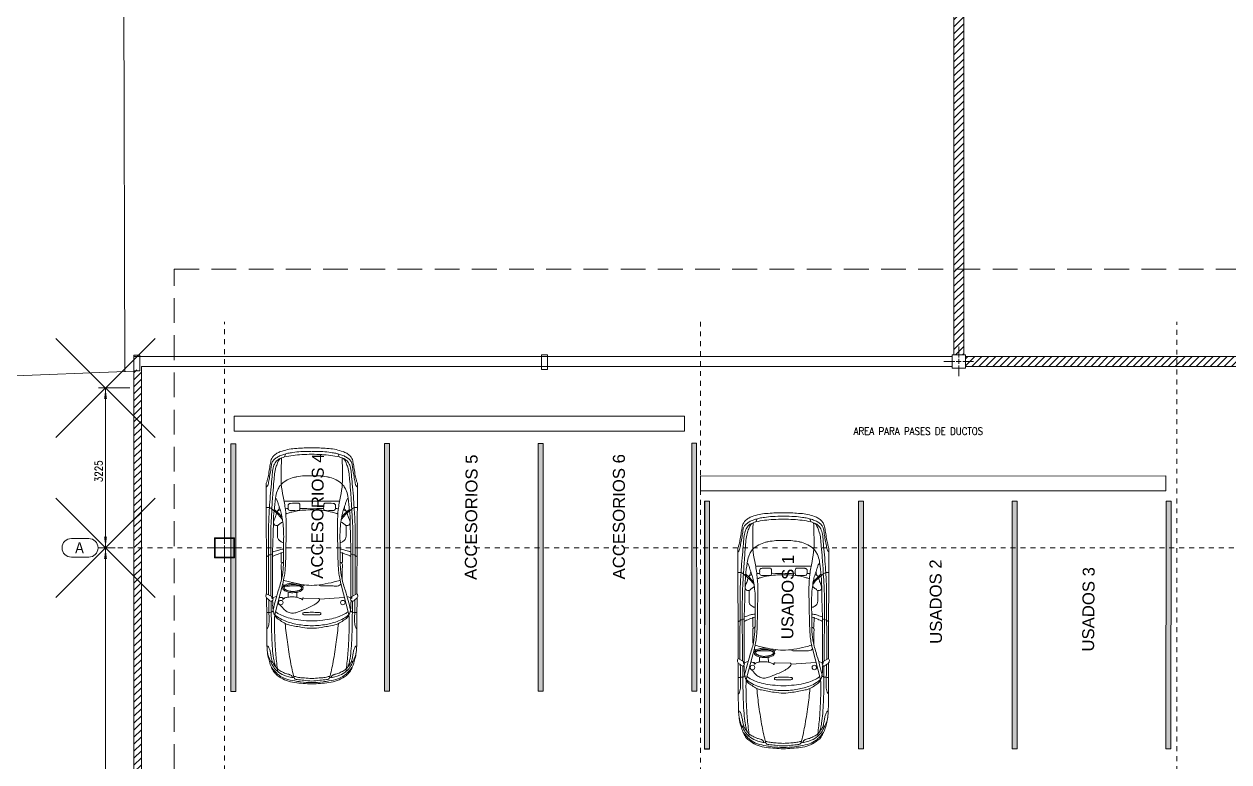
# Model space of a CAD drawing. Header units: millimetres. Extents: x 1010 to 1494, y -119 to 564.
# Drawn here: x 1302.46 to 1326.75, y 449.88 to 464.77 of the extents above; entities that cross this region are included whole.
import ezdxf

# ---------------------------------------------------------------- set-up
doc = ezdxf.new("R2010")
doc.units = ezdxf.units.MM
doc.header["$PDMODE"] = 3
doc.linetypes.add('DASHDOT', pattern=[1, 0.5, -0.25, 0, -0.25])
doc.linetypes.add('HIDDEN', pattern=[0.375, 0.25, -0.125])
doc.layers.get('0').update_dxf_attribs({"lineweight": 9})
for name, color, linetype, lineweight in [('10', 7, 'Continuous', 9), ('20', 6, 'Continuous', 9), ('80', 1, 'Continuous', 9), ('Columna', 6, 'Continuous', 9), ('Dimensión', 1, 'Continuous', 9), ('Malla', 7, 'FENCELINE1', 9), ('Marca', 1, 'Continuous', 9), ('MRC', 2, 'Continuous', 9), ('Muro', 5, 'Continuous', 9), ('Piso', 250, 'Continuous', 9), ('SAGTA Autos', 7, 'Continuous', 9), ('Texto', 7, 'Continuous', 9)]:
    doc.layers.add(name, color=color, linetype=linetype, lineweight=lineweight)
doc.styles.add('Arial', font='arial.ttf')
doc.styles.add('ROMANS', font='romans', dxfattribs={"width": 0.7})
doc.styles.add('SWISS', font='swiss.ttf')
doc.linetypes.add('FENCELINE1', pattern='A,0.25,-0.1,[133,ltypeshp.shx,S=0.1,R=0,X=-0.1,Y=0],-0.1,1', length=1.45)
pattern_1 = [(45, (1297.51193, 413.66476), (-0.07071068, 0.07071068), [])]
pattern_2 = [(45, (1126.10366, 419.66107), (-0.07071068, 0.07071068), [])]

# ---------------------------------------------------------------- blocks, each defined once
blk = doc.blocks.new('*A405')
at = {"layer": 'Marca', "linetype": 'Continuous', "lineweight": 0}
for p, q in [((33403, 30223), (33753, 30223)), ((33403, 29848), (33753, 29848))]:
    blk.add_line(p, q, dxfattribs=at)
for centre, start, end in [((33403, 30035), 90, 270), ((33753, 30035), 270, 90)]:
    blk.add_arc(centre, 188, start, end, dxfattribs=at)
blk = doc.blocks.new('*A418')
at = {"layer": 'Dimensión'}
for points in [[(34092, 30035), (34120, 29810), (34063, 29810)], [(34092, 18035), (34063, 18260), (34120, 18260)]]:
    blk.add_hatch(color=256, dxfattribs=at).paths.add_polyline_path(points, flags=17)
at = {"layer": 'Dimensión', "linetype": 'Continuous', "lineweight": 0}
for p, q in [((34287, 30035), (33953, 30035)), ((34092, 18035), (34092, 30035)), ((34291, 18035), (33953, 18035))]:
    blk.add_line(p, q, dxfattribs=at)
at = {"layer": 'Dimensión'}
for p in [(34092, 30035), (34092, 18035)]:
    blk.add_point(p, dxfattribs=at)
blk = doc.blocks.new('*A419')
at = {"layer": 'Dimensión'}
for points in [[(34092, 33260), (34120, 33035), (34063, 33035)], [(34092, 30035), (34063, 30260), (34120, 30260)]]:
    blk.add_hatch(color=256, dxfattribs=at).paths.add_polyline_path(points, flags=17)
at = {"layer": 'Dimensión', "linetype": 'Continuous', "lineweight": 0}
for p, q in [((34585, 33260), (33953, 33260)), ((34092, 30035), (34092, 33260)), ((34287, 30035), (33953, 30035))]:
    blk.add_line(p, q, dxfattribs=at)
at = {"layer": 'Dimensión'}
for p in [(34092, 33260), (34092, 30035)]:
    blk.add_point(p, dxfattribs=at)
blk = doc.blocks.new('*A427')
at = {"layer": 'Dimensión', "style": 'ROMANS', "width": 0.85}
blk.add_text('3225', height=150, rotation=90.0002, dxfattribs=at).set_placement((34028, 31361))
blk = doc.blocks.new('*A392')
at = {"layer": 'Marca', "linetype": 'DASHDOT', "lineweight": 0}
blk.add_line((33940, 30035), (90693, 30035), dxfattribs=at)
at = {"layer": 'Marca', "style": 'Arial', "width": 0.85}
blk.add_text('A', height=225, dxfattribs=at).set_placement((33478, 29923))
blk = doc.blocks.new('*A395')
at = {"layer": 'Marca', "linetype": 'DASHDOT', "lineweight": 0}
blk.add_line((36490, 744), (36490, 34593), dxfattribs=at)
blk = doc.blocks.new('*A398')
at = {"layer": 'Marca', "linetype": 'DASHDOT', "lineweight": 0}
blk.add_line((55690, 732), (55690, 34593), dxfattribs=at)
blk = doc.blocks.new('*A399')
at = {"layer": 'Marca', "linetype": 'DASHDOT', "lineweight": 0}
blk.add_line((46090, 702), (46090, 34593), dxfattribs=at)
blk = doc.blocks.new('audi a4 planta')
at = {"layer": 'SAGTA Autos'}
for p, q in [((-1.246, 0.706), (-0.654, 0.552)), ((-0.926, 0.745), (-0.939, 0.759)), ((-0.939, 0.759), (-0.904, 0.759)), ((-0.926, 0.745), (-0.06, 0.745)), ((-0.904, 0.675), (-0.926, 0.745)), ((-0.904, 0.759), (-0.849, 0.859)), ((-0.882, 0.778), (0.131, 0.782)), ((-0.864, 0.826), (0.421, 0.822)), ((-0.849, 0.859), (1.253, 0.867)), ((-0.06, 0.745), (0.298, 0.734)), ((-0.92, 0.616), (-0.953, 0.147)), ((-0.252, 0.581), (-0.063, 0.584)), ((0.443, 0.653), (0.244, 0.652)), ((0.911, 0.528), (0.911, -0.03)), ((1.751, 0.525), (1.813, 0.497)), ((-0.938, 0.133), (-0.931, -0.154)), ((0.911, -0.528), (0.911, 0.03)), ((-0.824, -0.288), (-0.914, -0.286)), ((-0.818, -0.453), (-0.914, -0.453)), ((-1.246, -0.706), (-0.654, -0.552)), ((-0.904, -0.675), (-0.926, -0.745)), ((-0.252, -0.581), (-0.063, -0.584)), ((0.443, -0.653), (0.244, -0.652)), ((1.751, -0.525), (1.813, -0.497)), ((-0.926, -0.745), (-0.939, -0.759)), ((-0.939, -0.759), (-0.904, -0.759)), ((-0.926, -0.745), (-0.06, -0.745)), ((-0.904, -0.759), (-0.849, -0.859)), ((-0.882, -0.778), (0.131, -0.782)), ((-0.864, -0.826), (0.421, -0.822)), ((-0.849, -0.859), (1.253, -0.867)), ((-0.06, -0.745), (0.298, -0.734))]:
    blk.add_line(p, q, dxfattribs=at)
for centre in [(-1.017, 0.589), (-1.017, -0.589)]:
    blk.add_ellipse(centre, major_axis=(0, 0.0429), ratio=0.983266, start_param=4.712389, end_param=10.995574, dxfattribs=at)
for points, knots in [([(-2.564, 0), (-2.564, 0.054), (-2.548, 0.215), (-2.538, 0.436), (-2.443, 0.603), (-2.375, 0.696), (-2.29, 0.75), (-2.194, 0.793), (-2.081, 0.821), (-2.002, 0.842), (-1.959, 0.842)], [0, 0, 0, 0, 0.16039, 0.479033, 0.632967, 0.722015, 0.817474, 0.927562, 1.03733, 1.167094, 1.167094, 1.167094, 1.167094]), ([(-2.253, 0.764), (-2.281, 0.74), (-2.334, 0.696), (-2.415, 0.613), (-2.479, 0.488), (-2.504, 0.346), (-2.531, 0.181), (-2.539, 0.071), (-2.539, 0)], [0, 0, 0, 0, 0.1095129, 0.2035347, 0.3452507, 0.5161382, 0.6275464, 0.8383798, 0.8383798, 0.8383798, 0.8383798]), ([(-1.959, 0.842), (-2.018, 0.841), (-2.115, 0.791), (-2.243, 0.737), (-2.338, 0.648), (-2.417, 0.517), (-2.442, 0.402), (-2.45, 0.335)], [0, 0, 0, 0, 0.1772572, 0.3124951, 0.4151678, 0.5597243, 0.7575412, 0.7575412, 0.7575412, 0.7575412]), ([(-2.137, 0.783), (-2.135, 0.773), (-2.137, 0.752), (-2.164, 0.743), (-2.196, 0.721), (-2.236, 0.691), (-2.292, 0.651), (-2.327, 0.579), (-2.368, 0.503), (-2.38, 0.441), (-2.394, 0.406), (-2.407, 0.381), (-2.431, 0.371), (-2.445, 0.37)], [0, 0, 0, 0, 0.0304541, 0.0502818, 0.0786089, 0.1479133, 0.1986294, 0.2831705, 0.3780326, 0.4523267, 0.4667809, 0.4902599, 0.5347198, 0.5347198, 0.5347198, 0.5347198]), ([(-1.246, 0.706), (-1.336, 0.713), (-1.528, 0.711), (-1.823, 0.699), (-2.078, 0.68), (-2.231, 0.661), (-2.281, 0.655)], [0, 0, 0, 0, 0.269375, 0.574535, 0.885339, 1.036319, 1.036319, 1.036319, 1.036319]), ([(-2.24, 0.684), (-2.219, 0.698), (-2.163, 0.712), (-2.048, 0.733), (-1.884, 0.752), (-1.678, 0.762), (-1.447, 0.769), (-1.218, 0.771), (-1.059, 0.771), (-0.99, 0.772)], [0, 0, 0, 0, 0.076148, 0.165903, 0.355672, 0.569871, 0.782325, 1.050047, 1.257936, 1.257936, 1.257936, 1.257936]), ([(-1.841, 0.853), (-1.843, 0.842), (-1.869, 0.817), (-1.921, 0.798), (-1.99, 0.782), (-2.055, 0.774), (-2.109, 0.761), (-2.135, 0.754), (-2.147, 0.751)], [0, 0, 0, 0, 0.034703, 0.0959761, 0.1659336, 0.2471559, 0.2929944, 0.3295918, 0.3295918, 0.3295918, 0.3295918]), ([(-1.959, 0.842), (-1.922, 0.85), (-1.775, 0.856), (-1.524, 0.859), (-1.219, 0.857), (-1.022, 0.86), (-0.93, 0.86)], [0, 0, 0, 0, 0.114897, 0.437061, 0.754269, 1.029686, 1.029686, 1.029686, 1.029686]), ([(-1.52, 0.856), (-1.515, 0.844), (-1.483, 0.831), (-1.425, 0.814), (-1.326, 0.812), (-1.169, 0.818), (-1.042, 0.819), (-0.962, 0.819)], [0, 0, 0, 0, 0.0364992, 0.0923739, 0.1867837, 0.3273982, 0.5667068, 0.5667068, 0.5667068, 0.5667068]), ([(-1.009, 0.744), (-1.036, 0.744), (-1.091, 0.747), (-1.171, 0.735), (-1.245, 0.718), (-1.314, 0.672), (-1.362, 0.593), (-1.421, 0.512), (-1.459, 0.367), (-1.488, 0.199), (-1.507, 0.059), (-1.507, 0)], [0, 0, 0, 0, 0.082256, 0.165174, 0.241383, 0.30939, 0.405348, 0.511507, 0.603349, 0.843635, 1.017671, 1.017671, 1.017671, 1.017671]), ([(-1.246, 0.706), (-1.267, 0.682), (-1.316, 0.621), (-1.386, 0.477), (-1.44, 0.264), (-1.458, 0.092), (-1.458, 0)], [0, 0, 0, 0, 0.0947759, 0.2311242, 0.4700259, 0.7400315, 0.7400315, 0.7400315, 0.7400315]), ([(-1.191, 0.69), (-1.207, 0.672), (-1.242, 0.617), (-1.287, 0.512), (-1.331, 0.371), (-1.353, 0.196), (-1.367, 0.069), (-1.367, 0)], [0, 0, 0, 0, 0.0708922, 0.1925846, 0.3348457, 0.5072814, 0.7109928, 0.7109928, 0.7109928, 0.7109928]), ([(-1.207, 0.859), (-1.207, 0.839), (-1.204, 0.805), (-1.2, 0.757), (-1.18, 0.74), (-1.173, 0.734)], [0, 0, 0, 0, 1.462159, 2.651105, 3.386321, 3.386321, 3.386321, 3.386321]), ([(0.972, 0.69), (0.956, 0.677), (0.921, 0.653), (0.844, 0.638), (0.76, 0.6), (0.644, 0.572), (0.509, 0.549), (0.303, 0.531), (0.063, 0.54), (-0.167, 0.537), (-0.363, 0.543), (-0.563, 0.565), (-0.832, 0.653), (-1.036, 0.706), (-1.156, 0.737)], [0, 0, 0, 0, 0.05975, 0.126928, 0.230034, 0.336675, 0.482225, 0.641324, 0.954906, 1.203173, 1.330375, 1.542773, 1.802261, 2.175545, 2.175545, 2.175545, 2.175545]), ([(-0.99, 0.772), (-0.991, 0.765), (-0.99, 0.749), (-1.004, 0.745), (-1.009, 0.744)], [0, 0, 0, 0, 0.02274132, 0.03717479, 0.03717479, 0.03717479, 0.03717479]), ([(-0.849, 0.859), (-0.856, 0.864), (-0.881, 0.88), (-0.935, 0.868), (-0.958, 0.818), (-1.002, 0.779), (-0.97, 0.737), (-0.936, 0.735), (-0.926, 0.745)], [0, 0, 0, 0, 0.024864, 0.0846267, 0.1362471, 0.1900683, 0.2245199, 0.2681841, 0.2681841, 0.2681841, 0.2681841]), ([(-0.149, 0.862), (-0.139, 0.85), (-0.117, 0.825), (-0.103, 0.784), (-0.096, 0.756), (-0.096, 0.743)], [1.808086, 1.808086, 1.808086, 1.808086, 2.918874, 4.131288, 5.10151, 5.10151, 5.10151, 5.10151]), ([(-0.14, 0.745), (-0.122, 0.716), (-0.1, 0.646), (-0.068, 0.578), (-0.062, 0.538)], [0, 0, 0, 0, 0.1000351, 0.2184418, 0.2184418, 0.2184418, 0.2184418]), ([(-0.056, 0.745), (-0.043, 0.714), (-0.027, 0.654), (-0.004, 0.585), (-0.001, 0.547), (0, 0.538)], [0, 0, 0, 0, 2.528586, 4.711885, 5.408215, 5.408215, 5.408215, 5.408215]), ([(0.131, 0.782), (0.266, 0.782), (0.477, 0.778), (0.787, 0.757), (0.964, 0.75), (1.063, 0.739)], [0, 0, 0, 0, 0.4042759, 0.6333827, 0.9326252, 0.9326252, 0.9326252, 0.9326252]), ([(0.298, 0.734), (0.357, 0.734), (0.483, 0.727), (0.628, 0.729), (0.793, 0.711), (0.935, 0.697), (1.059, 0.676), (1.1, 0.66)], [0, 0, 0, 0, 0.1783018, 0.3787173, 0.431954, 0.6762374, 0.8077184, 0.8077184, 0.8077184, 0.8077184]), ([(0.421, 0.822), (0.487, 0.822), (0.608, 0.818), (0.804, 0.804), (1.011, 0.791), (1.224, 0.77), (1.404, 0.755), (1.54, 0.743), (1.64, 0.705), (1.708, 0.646), (1.737, 0.579), (1.778, 0.432), (1.798, 0.238), (1.804, 0.063), (1.804, 0)], [0, 0, 0, 0, 0.198873, 0.363323, 0.587433, 0.823543, 1.004622, 1.129816, 1.230113, 1.320655, 1.388577, 1.443334, 1.771447, 1.958652, 1.958652, 1.958652, 1.958652]), ([(0.684, 0.672), (0.663, 0.677), (0.612, 0.689), (0.55, 0.72), (0.489, 0.732), (0.447, 0.705), (0.446, 0.672), (0.446, 0.643), (0.47, 0.627), (0.489, 0.592), (0.515, 0.57), (0.52, 0.551)], [0, 0, 0, 0, 0.0655106, 0.1550445, 0.2094604, 0.2438604, 0.287164, 0.3001388, 0.3275984, 0.3616951, 0.4200969, 0.4200969, 0.4200969, 0.4200969]), ([(0.793, 0.866), (0.791, 0.846), (0.797, 0.805), (0.76, 0.758), (0.692, 0.671), (0.623, 0.603), (0.561, 0.559)], [0, 0, 0, 0, 0.0597371, 0.1139981, 0.1672498, 0.3938869, 0.3938869, 0.3938869, 0.3938869]), ([(0.755, 0.714), (0.739, 0.695), (0.693, 0.643), (0.643, 0.594), (0.608, 0.566)], [0, 0, 0, 0, 1.868162, 5.271297, 5.271297, 5.271297, 5.271297]), ([(1.063, 0.739), (1.139, 0.736), (1.262, 0.723), (1.428, 0.71), (1.548, 0.689), (1.648, 0.649), (1.727, 0.615), (1.737, 0.574)], [0, 0, 0, 0, 0.2277977, 0.3719478, 0.4996814, 0.5863441, 0.709615, 0.709615, 0.709615, 0.709615]), ([(1.181, 0.863), (1.185, 0.857), (1.2, 0.844), (1.248, 0.825), (1.331, 0.813), (1.439, 0.79), (1.544, 0.775), (1.632, 0.765), (1.695, 0.73), (1.738, 0.676), (1.776, 0.61), (1.801, 0.534), (1.826, 0.451), (1.834, 0.394), (1.838, 0.362)], [0, 0, 0, 0, 0.0219205, 0.0572122, 0.1522539, 0.2718866, 0.3894011, 0.4710097, 0.5346344, 0.5986698, 0.6733118, 0.758696, 0.8351341, 0.9293726, 0.9293726, 0.9293726, 0.9293726]), ([(1.253, 0.867), (1.269, 0.856), (1.319, 0.845), (1.409, 0.822), (1.521, 0.807), (1.63, 0.789), (1.717, 0.771), (1.78, 0.725), (1.826, 0.667), (1.864, 0.575), (1.894, 0.463), (1.912, 0.36), (1.915, 0.302), (1.915, 0.288)], [0, 0, 0, 0, 0.056668, 0.14946, 0.28161, 0.392935, 0.481686, 0.542967, 0.622845, 0.69797, 0.833643, 0.965665, 1.00577, 1.00577, 1.00577, 1.00577]), ([(-2.45, 0.335), (-2.349, 0.365), (-2.121, 0.412), (-1.776, 0.465), (-1.534, 0.497), (-1.417, 0.505)], [0, 0, 0, 0, 0.317374, 0.69576, 1.04714, 1.04714, 1.04714, 1.04714]), ([(-0.665, 0.553), (-0.675, 0.547), (-0.693, 0.524), (-0.707, 0.472), (-0.696, 0.36), (-0.7, 0.259), (-0.701, 0.165), (-0.687, 0.149), (-0.679, 0.142)], [0, 0, 0, 0, 0.842998, 2.122875, 3.997599, 9.174838, 10.012722, 10.751336, 10.751336, 10.751336, 10.751336]), ([(-0.594, 0.534), (-0.603, 0.496), (-0.637, 0.386), (-0.673, 0.205), (-0.69, 0.06), (-0.69, -0.009)], [0, 0, 0, 0, 0.1139079, 0.3411539, 0.543502, 0.543502, 0.543502, 0.543502]), ([(-0.654, 0.552), (-0.63, 0.545), (-0.568, 0.534), (-0.469, 0.512), (-0.352, 0.504), (-0.145, 0.494), (0.141, 0.493), (0.469, 0.481), (0.752, 0.498), (0.995, 0.543), (1.225, 0.588), (1.465, 0.58), (1.632, 0.582), (1.729, 0.575), (1.737, 0.574)], [0, 0, 0, 0, 0.073325, 0.188896, 0.303039, 0.425821, 0.811242, 1.159737, 1.41058, 1.660623, 1.899627, 2.11145, 2.377727, 2.401703, 2.401703, 2.401703, 2.401703]), ([(-0.567, 0.577), (-0.524, 0.581), (-0.437, 0.578), (-0.344, 0.581), (-0.277, 0.584), (-0.258, 0.561), (-0.251, 0.547), (-0.248, 0.54)], [0, 0, 0, 0, 3.267856, 6.568708, 7.399663, 8.099385, 8.621705, 8.621705, 8.621705, 8.621705]), ([(0.244, 0.652), (0.228, 0.652), (0.188, 0.646), (0.147, 0.599), (0.126, 0.558), (0.127, 0.536)], [0, 0, 0, 0, 0.0486628, 0.1144515, 0.1777721, 0.1777721, 0.1777721, 0.1777721]), ([(0.668, 0.495), (0.677, 0.483), (0.689, 0.442), (0.708, 0.367), (0.734, 0.255), (0.747, 0.101), (0.747, -0.015), (0.748, -0.079)], [0, 0, 0, 0, 0.0451009, 0.1211996, 0.2308505, 0.385263, 0.5739042, 0.5739042, 0.5739042, 0.5739042]), ([(0.712, 0.659), (0.724, 0.655), (0.736, 0.631), (0.745, 0.609), (0.748, 0.599)], [0, 0, 0, 0, 0.983949, 1.771691, 1.771691, 1.771691, 1.771691]), ([(0.808, 0.622), (0.791, 0.623), (0.752, 0.621), (0.728, 0.652), (0.712, 0.659)], [0, 0, 0, 0, 0.0535488, 0.1060573, 0.1060573, 0.1060573, 0.1060573]), ([(1.1, 0.66), (1.123, 0.653), (1.171, 0.629), (1.253, 0.571), (1.32, 0.47), (1.361, 0.367), (1.373, 0.304), (1.377, 0.284)], [0, 0, 0, 0, 0.0720749, 0.1581284, 0.2958089, 0.4262456, 0.4842292, 0.4842292, 0.4842292, 0.4842292]), ([(-2.45, 0.335), (-2.461, 0.334), (-2.48, 0.314), (-2.487, 0.249), (-2.496, 0.144), (-2.51, 0.052), (-2.51, 0)], [0, 0, 0, 0, 0.0314754, 0.0702057, 0.1915753, 0.3439346, 0.3439346, 0.3439346, 0.3439346]), ([(-2.428, 0.34), (-2.425, 0.338), (-2.425, 0.32), (-2.431, 0.295), (-2.445, 0.238), (-2.448, 0.186), (-2.455, 0.101), (-2.461, 0.047), (-2.461, 0)], [0, 0, 0, 0, 0.0114788, 0.0403472, 0.0875838, 0.1755608, 0.1991501, 0.3369659, 0.3369659, 0.3369659, 0.3369659]), ([(0.731, 0.301), (0.731, 0.334), (0.736, 0.376), (0.734, 0.43), (0.762, 0.456), (0.8, 0.447), (0.835, 0.456), (0.858, 0.442), (0.867, 0.425), (0.875, 0.361), (0.876, 0.301), (0.871, 0.239), (0.855, 0.229), (0.832, 0.225), (0.799, 0.227), (0.767, 0.223), (0.735, 0.234), (0.733, 0.267), (0.731, 0.288), (0.731, 0.301)], [0, 0, 0, 0, 0.0969044, 0.1295913, 0.1506192, 0.1985921, 0.2360698, 0.2557908, 0.2719711, 0.2929882, 0.44406, 0.4519132, 0.4720918, 0.4918599, 0.5228758, 0.5707096, 0.5892096, 0.6145759, 0.654681, 0.654681, 0.654681, 0.654681]), ([(1.377, 0.284), (1.386, 0.238), (1.4, 0.143), (1.397, 0.048), (1.396, 0)], [0, 0, 0, 0, 0.140379, 0.2808468, 0.2808468, 0.2808468, 0.2808468]), ([(1.838, 0.362), (1.848, 0.312), (1.858, 0.192), (1.86, 0.073), (1.86, 0.005)], [0, 0, 0, 0, 0.1502861, 0.3522699, 0.3522699, 0.3522699, 0.3522699]), ([(-2.564, 0), (-2.564, -0.054), (-2.548, -0.215), (-2.538, -0.436), (-2.443, -0.603), (-2.375, -0.696), (-2.29, -0.75), (-2.194, -0.793), (-2.081, -0.821), (-2.002, -0.842), (-1.959, -0.842)], [0, 0, 0, 0, 0.16039, 0.479033, 0.632967, 0.722015, 0.817474, 0.927562, 1.03733, 1.167094, 1.167094, 1.167094, 1.167094]), ([(-2.253, -0.764), (-2.281, -0.74), (-2.334, -0.696), (-2.415, -0.613), (-2.479, -0.488), (-2.504, -0.346), (-2.531, -0.181), (-2.539, -0.071), (-2.539, 0)], [0, 0, 0, 0, 0.1095129, 0.2035347, 0.3452507, 0.5161382, 0.6275464, 0.8383798, 0.8383798, 0.8383798, 0.8383798]), ([(-2.45, -0.335), (-2.461, -0.334), (-2.48, -0.314), (-2.487, -0.249), (-2.496, -0.144), (-2.51, -0.052), (-2.51, 0)], [0, 0, 0, 0, 0.0314754, 0.0702057, 0.1915753, 0.3439346, 0.3439346, 0.3439346, 0.3439346]), ([(-2.428, -0.34), (-2.425, -0.338), (-2.425, -0.32), (-2.431, -0.295), (-2.445, -0.238), (-2.448, -0.186), (-2.455, -0.101), (-2.461, -0.047), (-2.461, 0)], [0, 0, 0, 0, 0.0114788, 0.0403472, 0.0875838, 0.1755608, 0.1991501, 0.3369659, 0.3369659, 0.3369659, 0.3369659]), ([(-1.009, -0.744), (-1.036, -0.744), (-1.091, -0.747), (-1.171, -0.735), (-1.245, -0.718), (-1.314, -0.672), (-1.362, -0.593), (-1.421, -0.512), (-1.459, -0.367), (-1.488, -0.199), (-1.507, -0.059), (-1.507, 0)], [0, 0, 0, 0, 0.082256, 0.165174, 0.241383, 0.30939, 0.405348, 0.511507, 0.603349, 0.843635, 1.017671, 1.017671, 1.017671, 1.017671]), ([(-1.246, -0.706), (-1.267, -0.682), (-1.316, -0.621), (-1.386, -0.477), (-1.44, -0.264), (-1.458, -0.092), (-1.458, 0)], [0, 0, 0, 0, 0.0947759, 0.2311242, 0.4700259, 0.7400315, 0.7400315, 0.7400315, 0.7400315]), ([(-1.191, -0.69), (-1.207, -0.672), (-1.242, -0.617), (-1.287, -0.512), (-1.331, -0.371), (-1.353, -0.196), (-1.367, -0.069), (-1.367, 0)], [0, 0, 0, 0, 0.0708922, 0.1925846, 0.3348457, 0.5072814, 0.7109928, 0.7109928, 0.7109928, 0.7109928]), ([(-1.253, 0), (-1.253, 0.029), (-1.255, 0.078), (-1.249, 0.129), (-1.25, 0.166), (-1.232, 0.172), (-1.218, 0.171), (-1.207, 0.155), (-1.205, 0.097), (-1.202, 0.044), (-1.201, 0)], [0, 0, 0, 0, 0.0857277, 0.1381048, 0.1641986, 0.1769751, 0.1890325, 0.2028129, 0.2286049, 0.3592554, 0.3592554, 0.3592554, 0.3592554]), ([(-1.253, 0), (-1.253, -0.029), (-1.255, -0.078), (-1.249, -0.129), (-1.25, -0.166), (-1.232, -0.172), (-1.218, -0.171), (-1.207, -0.155), (-1.205, -0.097), (-1.202, -0.044), (-1.201, 0)], [0, 0, 0, 0, 0.0857277, 0.1381048, 0.1641986, 0.1769751, 0.1890325, 0.2028129, 0.2286049, 0.3592554, 0.3592554, 0.3592554, 0.3592554]), ([(-0.938, 0.133), (-0.94, 0.14), (-0.961, 0.156), (-1.005, 0.122), (-1.041, 0.078), (-1.084, 0.005), (-1.133, -0.099), (-1.178, -0.215), (-1.22, -0.322), (-1.221, -0.412), (-1.184, -0.486), (-1.136, -0.543), (-1.084, -0.579), (-1.054, -0.616), (-1.039, -0.641), (-1.036, -0.651)], [0, 0, 0, 0, 0.527288, 1.647451, 3.487558, 5.099073, 7.968657, 12.238313, 14.475187, 16.613757, 18.744202, 20.639343, 22.223389, 23.452731, 24.286529, 24.286529, 24.286529, 24.286529]), ([(0.421, -0.822), (0.487, -0.822), (0.608, -0.818), (0.804, -0.804), (1.011, -0.791), (1.224, -0.77), (1.404, -0.755), (1.54, -0.743), (1.64, -0.705), (1.708, -0.646), (1.737, -0.579), (1.778, -0.432), (1.798, -0.238), (1.804, -0.063), (1.804, 0)], [0, 0, 0, 0, 0.198873, 0.363323, 0.587433, 0.823543, 1.004622, 1.129816, 1.230113, 1.320655, 1.388577, 1.443334, 1.771447, 1.958652, 1.958652, 1.958652, 1.958652]), ([(0.668, -0.495), (0.677, -0.483), (0.689, -0.442), (0.708, -0.367), (0.734, -0.255), (0.747, -0.101), (0.747, 0.015), (0.748, 0.079)], [0, 0, 0, 0, 0.0451009, 0.1211996, 0.2308505, 0.385263, 0.5739042, 0.5739042, 0.5739042, 0.5739042]), ([(0.775, 0.226), (0.775, 0.221), (0.773, 0.137), (0.769, 0.053), (0.766, -0.027)], [11.235438, 11.235438, 11.235438, 11.235438, 11.552536, 17.586883, 17.586883, 17.586883, 17.586883]), ([(0.775, -0.226), (0.775, -0.221), (0.773, -0.137), (0.769, -0.053), (0.766, 0.027)], [11.235438, 11.235438, 11.235438, 11.235438, 11.552536, 17.586883, 17.586883, 17.586883, 17.586883]), ([(1.377, -0.284), (1.386, -0.238), (1.4, -0.143), (1.397, -0.048), (1.396, 0)], [0, 0, 0, 0, 0.140379, 0.2808468, 0.2808468, 0.2808468, 0.2808468]), ([(-0.925, -0.547), (-0.929, -0.55), (-0.935, -0.555), (-0.951, -0.558), (-0.952, -0.549), (-0.951, -0.543), (-0.945, -0.536), (-0.935, -0.528), (-0.926, -0.507), (-0.915, -0.469), (-0.908, -0.4), (-0.908, -0.33), (-0.919, -0.263), (-0.941, -0.222), (-0.949, -0.189), (-0.965, -0.182), (-0.96, -0.177), (-0.954, -0.174), (-0.945, -0.174), (-0.938, -0.172), (-0.926, -0.175), (-0.931, -0.16), (-0.931, -0.154)], [0, 0, 0, 0, 0.0138597, 0.0278304, 0.0329137, 0.0379971, 0.0465756, 0.0592704, 0.0762214, 0.1105991, 0.1789801, 0.2766959, 0.3173629, 0.3800771, 0.4110544, 0.4160421, 0.4210284, 0.4277212, 0.4387433, 0.4448131, 0.4508005, 0.4694463, 0.4694463, 0.4694463, 0.4694463]), ([(-0.824, -0.288), (-0.826, -0.302), (-0.814, -0.229), (-0.797, -0.209), (-0.772, -0.173), (-0.742, -0.164), (-0.711, -0.169), (-0.69, -0.205), (-0.659, -0.251), (-0.648, -0.316), (-0.649, -0.389), (-0.658, -0.456), (-0.679, -0.511), (-0.705, -0.544), (-0.732, -0.555), (-0.753, -0.551), (-0.772, -0.544), (-0.786, -0.523), (-0.811, -0.487), (-0.826, -0.408), (-0.835, -0.376), (-0.821, -0.276), (-0.824, -0.288)], [0, 0, 0, 0, 0.03969, 0.089634, 0.13125, 0.1542862, 0.1797268, 0.2207266, 0.2680991, 0.3447665, 0.4095645, 0.4843001, 0.541515, 0.5817687, 0.6060665, 0.6262474, 0.6436722, 0.6634686, 0.6988791, 0.7758465, 0.8696394, 0.907731, 0.907731, 0.907731, 0.907731]), ([(-0.799, -0.286), (-0.798, -0.283), (-0.797, -0.278), (-0.795, -0.268), (-0.794, -0.262), (-0.79, -0.247), (-0.788, -0.24), (-0.784, -0.231), (-0.782, -0.228), (-0.778, -0.223), (-0.777, -0.221), (-0.771, -0.213), (-0.766, -0.207), (-0.76, -0.2), (-0.757, -0.197), (-0.753, -0.194), (-0.751, -0.193), (-0.747, -0.191), (-0.745, -0.191), (-0.739, -0.19), (-0.736, -0.19), (-0.731, -0.191), (-0.73, -0.192), (-0.728, -0.193), (-0.726, -0.195), (-0.721, -0.2), (-0.719, -0.203), (-0.714, -0.212), (-0.71, -0.217), (-0.705, -0.226), (-0.702, -0.231), (-0.696, -0.241), (-0.692, -0.246), (-0.687, -0.258), (-0.685, -0.264), (-0.681, -0.276), (-0.679, -0.283), (-0.676, -0.303), (-0.674, -0.317), (-0.673, -0.346), (-0.673, -0.36), (-0.675, -0.403), (-0.679, -0.432), (-0.69, -0.469), (-0.693, -0.48), (-0.7, -0.495), (-0.703, -0.5), (-0.709, -0.51), (-0.713, -0.514), (-0.719, -0.521), (-0.722, -0.523), (-0.728, -0.527), (-0.731, -0.528), (-0.735, -0.529), (-0.736, -0.529), (-0.739, -0.529), (-0.741, -0.528), (-0.746, -0.527), (-0.749, -0.526), (-0.753, -0.525), (-0.754, -0.524), (-0.756, -0.523), (-0.756, -0.523), (-0.757, -0.522), (-0.757, -0.522), (-0.759, -0.519), (-0.761, -0.517), (-0.764, -0.512), (-0.766, -0.51), (-0.769, -0.505), (-0.77, -0.503), (-0.775, -0.496), (-0.777, -0.492), (-0.781, -0.484), (-0.783, -0.48), (-0.787, -0.47), (-0.789, -0.465), (-0.793, -0.45), (-0.796, -0.439), (-0.799, -0.423), (-0.8, -0.417), (-0.802, -0.407), (-0.803, -0.402), (-0.806, -0.389), (-0.807, -0.381), (-0.806, -0.363), (-0.806, -0.357), (-0.805, -0.345), (-0.805, -0.339), (-0.803, -0.319), (-0.801, -0.303), (-0.799, -0.292), (-0.799, -0.29), (-0.799, -0.288), (-0.799, -0.288), (-0.799, -0.287), (-0.799, -0.287), (-0.799, -0.286)], [0.497033, 0.497033, 0.497033, 0.497033, 0.723444, 0.723444, 0.974636, 0.974636, 1.50964, 1.50964, 2.044645, 2.044645, 2.271061, 2.271061, 2.862376, 2.862376, 3.217654, 3.217654, 3.537253, 3.537253, 3.856852, 3.856852, 4.368613, 4.368613, 4.584627, 4.584627, 4.99269, 4.99269, 5.400753, 5.400753, 5.808816, 5.808816, 6.216879, 6.216879, 6.778716, 6.778716, 7.350371, 7.350371, 7.922025, 7.922025, 9.065335, 9.065335, 10.208644, 10.208644, 12.495263, 12.495263, 13.409896, 13.409896, 13.929088, 13.929088, 14.44828, 14.44828, 14.909885, 14.909885, 15.371489, 15.371489, 15.62524, 15.62524, 15.87899, 15.87899, 16.120875, 16.120875, 16.36276, 16.36276, 16.51635, 16.51635, 16.669941, 16.669941, 16.921521, 16.921521, 17.136676, 17.136676, 17.351831, 17.351831, 17.782142, 17.782142, 18.204974, 18.204974, 18.627807, 18.627807, 19.473473, 19.473473, 19.978923, 19.978923, 20.484372, 20.484372, 21.475119, 21.475119, 21.859144, 21.859144, 22.162884, 22.162884, 22.770362, 22.770362, 22.900493, 22.900493, 22.951221, 22.951221, 22.964298, 22.964298, 22.964298, 22.964298]), ([(-0.7, -0.188), (-0.7, -0.18), (-0.699, -0.162), (-0.687, -0.149), (-0.679, -0.142)], [9.436432, 9.436432, 9.436432, 9.436432, 10.012722, 10.751336, 10.751336, 10.751336, 10.751336]), ([(-0.594, -0.534), (-0.603, -0.496), (-0.637, -0.386), (-0.671, -0.211), (-0.69, -0.072), (-0.69, -0.009)], [0, 0, 0, 0, 0.1139079, 0.3411539, 0.5260188, 0.5260188, 0.5260188, 0.5260188]), ([(0.731, -0.301), (0.731, -0.334), (0.736, -0.376), (0.734, -0.43), (0.762, -0.456), (0.8, -0.447), (0.835, -0.456), (0.858, -0.442), (0.867, -0.425), (0.875, -0.361), (0.876, -0.301), (0.871, -0.239), (0.855, -0.229), (0.832, -0.225), (0.799, -0.227), (0.767, -0.223), (0.735, -0.234), (0.733, -0.267), (0.731, -0.288), (0.731, -0.301)], [0, 0, 0, 0, 0.0969044, 0.1295913, 0.1506192, 0.1985921, 0.2360698, 0.2557908, 0.2719711, 0.2929882, 0.44406, 0.4519132, 0.4720918, 0.4918599, 0.5228758, 0.5707096, 0.5892096, 0.6145759, 0.654681, 0.654681, 0.654681, 0.654681]), ([(1.838, -0.362), (1.848, -0.312), (1.858, -0.192), (1.86, -0.073), (1.86, -0.005)], [0, 0, 0, 0, 0.1502861, 0.3522699, 0.3522699, 0.3522699, 0.3522699]), ([(-1.959, -0.842), (-2.018, -0.841), (-2.115, -0.791), (-2.243, -0.737), (-2.338, -0.648), (-2.417, -0.517), (-2.442, -0.402), (-2.45, -0.335)], [0, 0, 0, 0, 0.1772572, 0.3124951, 0.4151678, 0.5597243, 0.7575412, 0.7575412, 0.7575412, 0.7575412]), ([(-2.45, -0.335), (-2.349, -0.365), (-2.121, -0.412), (-1.776, -0.465), (-1.534, -0.497), (-1.417, -0.505)], [0, 0, 0, 0, 0.317374, 0.69576, 1.04714, 1.04714, 1.04714, 1.04714]), ([(-2.137, -0.783), (-2.135, -0.773), (-2.137, -0.752), (-2.164, -0.743), (-2.196, -0.721), (-2.236, -0.691), (-2.292, -0.651), (-2.327, -0.579), (-2.368, -0.503), (-2.38, -0.441), (-2.394, -0.406), (-2.407, -0.381), (-2.431, -0.371), (-2.445, -0.37)], [0, 0, 0, 0, 0.0304541, 0.0502818, 0.0786089, 0.1479133, 0.1986294, 0.2831705, 0.3780326, 0.4523267, 0.4667809, 0.4902599, 0.5347198, 0.5347198, 0.5347198, 0.5347198]), ([(-0.7, -0.494), (-0.701, -0.489), (-0.706, -0.46), (-0.697, -0.372), (-0.699, -0.292), (-0.7, -0.234)], [1.749253, 1.749253, 1.749253, 1.749253, 2.122875, 3.997599, 8.307432, 8.307432, 8.307432, 8.307432]), ([(1.1, -0.66), (1.123, -0.653), (1.171, -0.629), (1.253, -0.571), (1.32, -0.47), (1.361, -0.367), (1.373, -0.304), (1.377, -0.284)], [0, 0, 0, 0, 0.0720749, 0.1581284, 0.2958089, 0.4262456, 0.4842292, 0.4842292, 0.4842292, 0.4842292]), ([(1.181, -0.863), (1.185, -0.857), (1.2, -0.844), (1.248, -0.825), (1.331, -0.813), (1.439, -0.79), (1.544, -0.775), (1.632, -0.765), (1.695, -0.73), (1.738, -0.676), (1.776, -0.61), (1.801, -0.534), (1.826, -0.451), (1.834, -0.394), (1.838, -0.362)], [0, 0, 0, 0, 0.0219205, 0.0572122, 0.1522539, 0.2718866, 0.3894011, 0.4710097, 0.5346344, 0.5986698, 0.6733118, 0.758696, 0.8351341, 0.9293726, 0.9293726, 0.9293726, 0.9293726]), ([(1.253, -0.867), (1.269, -0.856), (1.319, -0.845), (1.409, -0.822), (1.521, -0.807), (1.63, -0.789), (1.717, -0.771), (1.78, -0.725), (1.826, -0.667), (1.864, -0.575), (1.894, -0.463), (1.912, -0.36), (1.915, -0.302), (1.915, -0.288)], [0, 0, 0, 0, 0.056668, 0.14946, 0.28161, 0.392935, 0.481686, 0.542967, 0.622845, 0.69797, 0.833643, 0.965665, 1.00577, 1.00577, 1.00577, 1.00577]), ([(-1.246, -0.706), (-1.336, -0.713), (-1.528, -0.711), (-1.823, -0.699), (-2.078, -0.68), (-2.231, -0.661), (-2.281, -0.655)], [0, 0, 0, 0, 0.269375, 0.574535, 0.885339, 1.036319, 1.036319, 1.036319, 1.036319]), ([(-2.24, -0.684), (-2.219, -0.698), (-2.163, -0.712), (-2.048, -0.733), (-1.884, -0.752), (-1.678, -0.762), (-1.447, -0.769), (-1.218, -0.771), (-1.059, -0.771), (-0.99, -0.772)], [0, 0, 0, 0, 0.076148, 0.165903, 0.355672, 0.569871, 0.782325, 1.050047, 1.257936, 1.257936, 1.257936, 1.257936]), ([(0.972, -0.69), (0.956, -0.677), (0.921, -0.653), (0.844, -0.638), (0.76, -0.6), (0.644, -0.572), (0.509, -0.549), (0.303, -0.531), (0.063, -0.54), (-0.167, -0.537), (-0.363, -0.543), (-0.563, -0.565), (-0.832, -0.653), (-1.036, -0.706), (-1.156, -0.737)], [0, 0, 0, 0, 0.05975, 0.126928, 0.230034, 0.336675, 0.482225, 0.641324, 0.954906, 1.203173, 1.330375, 1.542773, 1.802261, 2.175545, 2.175545, 2.175545, 2.175545]), ([(-0.665, -0.553), (-0.675, -0.547), (-0.683, -0.537), (-0.689, -0.525), (-0.69, -0.524)], [0, 0, 0, 0, 0.8429982, 0.9626806, 0.9626806, 0.9626806, 0.9626806]), ([(-0.654, -0.552), (-0.63, -0.545), (-0.568, -0.534), (-0.469, -0.512), (-0.352, -0.504), (-0.145, -0.494), (0.141, -0.493), (0.469, -0.481), (0.752, -0.498), (0.995, -0.543), (1.225, -0.588), (1.465, -0.58), (1.632, -0.582), (1.729, -0.575), (1.737, -0.574)], [0, 0, 0, 0, 0.073325, 0.188896, 0.303039, 0.425821, 0.811242, 1.159737, 1.41058, 1.660623, 1.899627, 2.11145, 2.377727, 2.401703, 2.401703, 2.401703, 2.401703]), ([(-0.567, -0.577), (-0.524, -0.581), (-0.437, -0.578), (-0.344, -0.581), (-0.277, -0.584), (-0.258, -0.561), (-0.251, -0.547), (-0.248, -0.54)], [0, 0, 0, 0, 3.267856, 6.568708, 7.399663, 8.099385, 8.621705, 8.621705, 8.621705, 8.621705]), ([(-0.14, -0.745), (-0.122, -0.716), (-0.1, -0.646), (-0.068, -0.578), (-0.062, -0.538)], [0, 0, 0, 0, 0.1000351, 0.2184418, 0.2184418, 0.2184418, 0.2184418]), ([(-0.056, -0.745), (-0.043, -0.714), (-0.027, -0.654), (-0.004, -0.585), (-0.001, -0.547), (0, -0.538)], [0, 0, 0, 0, 2.528586, 4.711885, 5.408215, 5.408215, 5.408215, 5.408215]), ([(0.244, -0.652), (0.228, -0.652), (0.188, -0.646), (0.147, -0.599), (0.126, -0.558), (0.127, -0.536)], [0, 0, 0, 0, 0.0486628, 0.1144515, 0.1777721, 0.1777721, 0.1777721, 0.1777721]), ([(0.298, -0.734), (0.357, -0.734), (0.483, -0.727), (0.628, -0.729), (0.793, -0.711), (0.935, -0.697), (1.059, -0.676), (1.1, -0.66)], [0, 0, 0, 0, 0.1783018, 0.3787173, 0.431954, 0.6762374, 0.8077184, 0.8077184, 0.8077184, 0.8077184]), ([(0.684, -0.672), (0.663, -0.677), (0.612, -0.689), (0.55, -0.72), (0.489, -0.732), (0.447, -0.705), (0.446, -0.672), (0.446, -0.643), (0.47, -0.627), (0.489, -0.592), (0.515, -0.57), (0.52, -0.551)], [0, 0, 0, 0, 0.0655106, 0.1550445, 0.2094604, 0.2438604, 0.287164, 0.3001388, 0.3275984, 0.3616951, 0.4200969, 0.4200969, 0.4200969, 0.4200969]), ([(0.793, -0.866), (0.791, -0.846), (0.797, -0.805), (0.76, -0.758), (0.692, -0.671), (0.623, -0.603), (0.561, -0.559)], [0, 0, 0, 0, 0.0597371, 0.1139981, 0.1672498, 0.3938869, 0.3938869, 0.3938869, 0.3938869]), ([(0.755, -0.714), (0.739, -0.695), (0.693, -0.643), (0.643, -0.594), (0.608, -0.566)], [0, 0, 0, 0, 1.868162, 5.271297, 5.271297, 5.271297, 5.271297]), ([(0.712, -0.659), (0.724, -0.655), (0.736, -0.631), (0.745, -0.609), (0.748, -0.599)], [0, 0, 0, 0, 0.983949, 1.771691, 1.771691, 1.771691, 1.771691]), ([(0.808, -0.622), (0.791, -0.623), (0.752, -0.621), (0.728, -0.652), (0.712, -0.659)], [0, 0, 0, 0, 0.0535488, 0.1060573, 0.1060573, 0.1060573, 0.1060573]), ([(1.063, -0.739), (1.139, -0.736), (1.262, -0.723), (1.428, -0.71), (1.548, -0.689), (1.648, -0.649), (1.727, -0.615), (1.737, -0.574)], [0, 0, 0, 0, 0.2277977, 0.3719478, 0.4996814, 0.5863441, 0.709615, 0.709615, 0.709615, 0.709615]), ([(-1.841, -0.853), (-1.843, -0.842), (-1.869, -0.817), (-1.921, -0.798), (-1.99, -0.782), (-2.055, -0.774), (-2.109, -0.761), (-2.135, -0.754), (-2.147, -0.751)], [0, 0, 0, 0, 0.034703, 0.0959761, 0.1659336, 0.2471559, 0.2929944, 0.3295918, 0.3295918, 0.3295918, 0.3295918]), ([(-1.959, -0.842), (-1.922, -0.85), (-1.775, -0.856), (-1.524, -0.859), (-1.219, -0.857), (-1.022, -0.86), (-0.93, -0.86)], [0, 0, 0, 0, 0.114897, 0.437061, 0.754269, 1.029686, 1.029686, 1.029686, 1.029686]), ([(-1.52, -0.856), (-1.515, -0.844), (-1.483, -0.831), (-1.425, -0.814), (-1.326, -0.812), (-1.169, -0.818), (-1.042, -0.819), (-0.962, -0.819)], [0, 0, 0, 0, 0.0364992, 0.0923739, 0.1867837, 0.3273982, 0.5667068, 0.5667068, 0.5667068, 0.5667068]), ([(-1.207, -0.859), (-1.207, -0.839), (-1.204, -0.805), (-1.2, -0.757), (-1.18, -0.74), (-1.173, -0.734)], [0, 0, 0, 0, 1.462159, 2.651105, 3.386321, 3.386321, 3.386321, 3.386321]), ([(-0.99, -0.772), (-0.991, -0.765), (-0.99, -0.749), (-1.004, -0.745), (-1.009, -0.744)], [0, 0, 0, 0, 0.02274132, 0.03717479, 0.03717479, 0.03717479, 0.03717479]), ([(-0.849, -0.859), (-0.856, -0.864), (-0.881, -0.88), (-0.935, -0.868), (-0.958, -0.818), (-1.002, -0.779), (-0.97, -0.737), (-0.936, -0.735), (-0.926, -0.745)], [0, 0, 0, 0, 0.024864, 0.0846267, 0.1362471, 0.1900683, 0.2245199, 0.2681841, 0.2681841, 0.2681841, 0.2681841]), ([(-0.149, -0.862), (-0.139, -0.85), (-0.117, -0.825), (-0.103, -0.784), (-0.096, -0.756), (-0.096, -0.743)], [1.808086, 1.808086, 1.808086, 1.808086, 2.918874, 4.131288, 5.10151, 5.10151, 5.10151, 5.10151]), ([(0.131, -0.782), (0.266, -0.782), (0.477, -0.778), (0.787, -0.757), (0.964, -0.75), (1.063, -0.739)], [0, 0, 0, 0, 0.4042759, 0.6333827, 0.9326252, 0.9326252, 0.9326252, 0.9326252])]:
    blk.add_open_spline(points, degree=3, knots=knots, dxfattribs=at)
for points in [[(-2.281, 0.655), (-2.296, 0.651), (-2.312, 0.654), (-2.328, 0.655)], [(0.768, 0.505), (0.77, 0.487), (0.772, 0.469), (0.773, 0.451)], [(1.915, 0.288), (1.927, 0.193), (1.924, 0.096), (1.924, 0)], [(1.915, -0.288), (1.927, -0.193), (1.924, -0.096), (1.924, 0)], [(0.768, -0.505), (0.77, -0.487), (0.772, -0.469), (0.773, -0.451)], [(-2.281, -0.655), (-2.296, -0.651), (-2.312, -0.654), (-2.328, -0.655)], [(-0.918, -0.62), (-0.916, -0.596), (-0.924, -0.572), (-0.925, -0.547)]]:
    blk.add_open_spline(points, degree=3, dxfattribs=at)

msp = doc.modelspace()

# ---------------------------------------------------------------- hatches: boundary and pattern name
at = {"true_color": 0xf1eb1f}
h = msp.add_hatch(color=2, dxfattribs=at)
h.dxf.hatch_style = 1
h.paths.add_polyline_path([(1306.7238, 451.30169), (1306.72322, 456.30169), (1306.62322, 456.30168), (1306.6238, 451.30168)])
h = msp.add_hatch(color=2, dxfattribs=at)
h.dxf.hatch_style = 1
h.paths.add_polyline_path([(1309.82209, 451.31012), (1309.82152, 456.31012), (1309.72152, 456.31011), (1309.72209, 451.31011)])
h = msp.add_hatch(color=2, dxfattribs=at)
h.dxf.hatch_style = 1
h.paths.add_polyline_path([(1312.92012, 451.31012), (1312.91955, 456.31012), (1312.81955, 456.31011), (1312.82012, 451.31011)])
h = msp.add_hatch(color=2, dxfattribs=at)
h.dxf.hatch_style = 1
h.paths.add_polyline_path([(1316.01815, 451.31048), (1316.01758, 456.31048), (1315.91758, 456.31046), (1315.91815, 451.31046)])
h = msp.add_hatch(color=2, dxfattribs=at)
h.dxf.hatch_style = 1
h.paths.add_polyline_path([(1316.27715, 450.14362), (1316.27657, 455.14362), (1316.17657, 455.14361), (1316.17715, 450.14361)])
h = msp.add_hatch(color=2, dxfattribs=at)
h.dxf.hatch_style = 1
h.paths.add_polyline_path([(1316.27715, 450.14493), (1316.27936, 455.14493), (1316.17936, 455.14497), (1316.17715, 450.14497)])
h = msp.add_hatch(color=2, dxfattribs=at)
h.dxf.hatch_style = 1
h.paths.add_polyline_path([(1319.38045, 450.14495), (1319.38265, 455.14495), (1319.28265, 455.145), (1319.28045, 450.145)])
h = msp.add_hatch(color=2, dxfattribs=at)
h.dxf.hatch_style = 1
h.paths.add_polyline_path([(1322.47981, 450.14495), (1322.48201, 455.14495), (1322.38201, 455.145), (1322.37981, 450.145)])
h = msp.add_hatch(color=2, dxfattribs=at)
h.dxf.hatch_style = 1
h.paths.add_polyline_path([(1325.57915, 450.14495), (1325.58136, 455.14495), (1325.48136, 455.145), (1325.47915, 450.145)])
at = {"layer": '20', "transparency": 33554536}
h = msp.add_hatch(dxfattribs=at)
h.set_pattern_fill('_USER', scale=0.1, angle=45, pattern_type=0)
h.set_pattern_definition(pattern_2)
h.paths.add_polyline_path([(1321.20167, 458.09718), (1321.40167, 458.09718), (1321.40167, 471.29718), (1321.20167, 471.29718)])
h = msp.add_hatch(dxfattribs=at)
h.set_pattern_fill('_USER', scale=0.1, angle=45, pattern_type=0)
h.set_pattern_definition(pattern_2)
h.paths.add_polyline_path([(1321.43667, 458.06218), (1321.43667, 457.86218), (1338.48667, 457.86218), (1338.48667, 458.06218)])
h = msp.add_hatch(dxfattribs=at)
h.set_pattern_fill('_USER', scale=0.1, angle=45, pattern_type=0)
h.set_pattern_definition(pattern_1)
h.paths.add_polyline_path([(1304.82167, 454.20203), (1304.67167, 454.20203), (1304.67167, 450.65765), (1304.82167, 450.65765)])
h.paths.add_polyline_path([(1304.82167, 457.79203), (1304.67167, 457.79203), (1304.67167, 454.20203), (1304.82167, 454.20203)])
h = msp.add_hatch(dxfattribs=at)
h.set_pattern_fill('_USER', scale=0.1, angle=45, pattern_type=0)
h.set_pattern_definition(pattern_1)
h.paths.add_polyline_path([(1304.82167, 442.20203), (1304.67167, 442.20203), (1304.67167, 442.00595), (1304.82167, 442.00595)])
h.paths.add_polyline_path([(1304.82167, 450.65765), (1304.67167, 450.65765), (1304.67167, 442.20203), (1304.82167, 442.20203)])

# ---------------------------------------------------------------- linework, layer by layer
for points in [[(1306.7238, 451.30169), (1306.72322, 456.30169), (1306.62322, 456.30168), (1306.6238, 451.30168), (1306.7238, 451.30169)], [(1309.82209, 451.31012), (1309.82152, 456.31012), (1309.72152, 456.31011), (1309.72209, 451.31011), (1309.82209, 451.31012)], [(1312.92012, 451.31012), (1312.91955, 456.31012), (1312.81955, 456.31011), (1312.82012, 451.31011), (1312.92012, 451.31012)], [(1316.01815, 451.31048), (1316.01758, 456.31048), (1315.91758, 456.31046), (1315.91815, 451.31046), (1316.01815, 451.31048)], [(1316.27715, 450.14362), (1316.27657, 455.14362), (1316.17657, 455.14361), (1316.17715, 450.14361), (1316.27715, 450.14362)], [(1316.27715, 450.14493), (1316.27936, 455.14493), (1316.17936, 455.14497), (1316.17715, 450.14497), (1316.27715, 450.14493)], [(1319.38045, 450.14495), (1319.38265, 455.14495), (1319.28265, 455.145), (1319.28045, 450.145), (1319.38045, 450.14495)], [(1322.47981, 450.14495), (1322.48201, 455.14495), (1322.38201, 455.145), (1322.37981, 450.145), (1322.47981, 450.14495)], [(1325.57915, 450.14495), (1325.58136, 455.14495), (1325.48136, 455.145), (1325.47915, 450.145), (1325.57915, 450.14495)]]:
    msp.add_lwpolyline(points)
at = {"layer": '10'}
for p, q in [((1321.30167, 458.04218), (1321.30167, 458.2661)), ((1321.22167, 457.96218), (1321.00167, 457.96218)), ((1321.35167, 457.96218), (1321.25167, 457.96218)), ((1321.30167, 457.91218), (1321.30167, 458.01218)), ((1321.60167, 457.96218), (1321.38167, 457.96218)), ((1321.30167, 457.6661), (1321.30167, 457.88218)), ((1306.49667, 454.28203), (1306.49667, 454.50595)), ((1306.49667, 454.15203), (1306.49667, 454.25203)), ((1306.41667, 454.20203), (1306.19667, 454.20203)), ((1306.54667, 454.20203), (1306.44667, 454.20203)), ((1306.49667, 453.90595), (1306.49667, 454.12203)), ((1306.79667, 454.20203), (1306.57667, 454.20203))]:
    msp.add_line(p, q, dxfattribs=at)
at = {"layer": '80', "color": 3, "linetype": 'HIDDEN', "ltscale": 2}
msp.add_lwpolyline([(1305.48586, 459.82353), (1344.89667, 459.82353), (1344.89667, 437.73886), (1305.48586, 437.73886)], close=True, dxfattribs=at)
at = {"layer": '80'}
msp.add_lwpolyline([(1321.43667, 457.82718), (1321.43667, 458.09718), (1321.16667, 458.09718), (1321.16667, 457.82718), (1321.43667, 457.82718)], dxfattribs=at)
at = {"layer": 'Columna', "color": 6}
for points in [[(1304.67062, 458.09065), (1304.67167, 457.77065), (1304.79167, 457.77105), (1304.79062, 458.09105)], [(1312.89029, 458.09698), (1312.89134, 457.79749), (1313.01134, 457.79789), (1313.01029, 458.09738)]]:
    msp.add_lwpolyline(points, close=True, dxfattribs=at)
at = {"layer": 'Columna'}
msp.add_lwpolyline([(1306.29667, 454.00203), (1306.69667, 454.00203), (1306.69667, 454.40203), (1306.29667, 454.40203)], close=True, dxfattribs=at)
msp.add_lwpolyline([(1306.29667, 454.00203), (1306.69667, 454.00203), (1306.69667, 454.40203), (1306.29667, 454.40203)], close=True, dxfattribs=at)
msp.add_lwpolyline([(1306.29667, 454.00203), (1306.69667, 454.00203), (1306.69667, 454.40203), (1306.29667, 454.40203)], close=True, dxfattribs=at)
msp.add_lwpolyline([(1306.30867, 454.39003), (1306.68467, 454.39003), (1306.68467, 454.01403), (1306.30867, 454.01403), (1306.30867, 454.39003)], dxfattribs=at)
at = {"layer": 'Malla'}
msp.add_line((1304.67167, 457.76489), (1298.26797, 457.51001), dxfattribs=at)
at = {"layer": 'MRC'}
for p, q in [((1304.67167, 458.06218), (1304.67167, 426.40203)), ((1304.82167, 457.86218), (1304.82167, 426.40203))]:
    msp.add_line(p, q, dxfattribs=at)
for points in [[(1306.69063, 456.85727), (1315.77485, 456.85727), (1315.77485, 456.55727), (1306.69063, 456.55727)], [(1316.09667, 455.65082), (1325.47713, 455.65497), (1325.47713, 455.35497), (1316.09667, 455.35082)]]:
    msp.add_lwpolyline(points, close=True, dxfattribs=at)
at = {"layer": 'Muro'}
for p, q in [((1321.20167, 471.29718), (1321.20167, 458.09718)), ((1321.40167, 458.09718), (1321.40167, 471.29718)), ((1321.16667, 458.06218), (1304.67167, 458.06218)), ((1338.48667, 458.06218), (1321.43667, 458.06218)), ((1304.82167, 457.86218), (1321.16667, 457.86218)), ((1321.43667, 457.86218), (1338.48667, 457.86218))]:
    msp.add_line(p, q, dxfattribs=at)
at = {"layer": 'Piso', "color": 7}
msp.add_line((1304.4359, 474.61776), (1304.49143, 457.75772), dxfattribs=at)

# ---------------------------------------------------------------- block references
at = {"lineweight": 0, "xscale": 0.001, "yscale": 0.001, "zscale": 0.001}
for name in ['*A395', '*A399', '*A398', '*A398', '*A419', '*A419', '*A427', '*A427', '*A418', '*A418', '*A405', '*A405', '*A392']:
    msp.add_blockref(name, (1270.00706, 424.16695), dxfattribs=at)
at = {"layer": '20', "xscale": -1.06016168366234, "yscale": 1.06016168366234, "zscale": 1.06016168366234, "rotation": 270}
for p in [(1308.25834, 454.17667), (1317.7663, 452.86766)]:
    msp.add_blockref('audi a4 planta', p, dxfattribs=at)

# ---------------------------------------------------------------- texts
at = {"layer": '20', "attachment_point": 1, "style": 'SWISS'}
for s, insert, char_height, rotation in [('ACCESORIOS 4', (1308.24082, 453.57981), 0.2412044, 89.557082), ('ACCESORIOS 5', (1311.34147, 453.55761), 0.2412044, 89.557082), ('ACCESORIOS 6', (1314.32826, 453.56581), 0.2412044, 89.980506), ('USADOS 1', (1317.72504, 452.35913), 0.241204, 89.557082), ('USADOS 2', (1320.72321, 452.2651), 0.241204, 90.363366), ('USADOS 3', (1323.78869, 452.11121), 0.241204, 89.557082)]:
    msp.add_mtext_dynamic_manual_height_columns(s, width=3.6835858, gutter_width=0.72736, heights=[0], dxfattribs=dict(at, insert=insert, char_height=char_height, rotation=rotation))
at = {"layer": 'Texto', "style": 'ROMANS', "width": 0.85}
msp.add_text('AREA PARA PASES DE DUCTOS', height=0.15, dxfattribs=at).set_placement((1319.18164, 456.4806))
msp.add_text('AREA PARA PASES DE DUCTOS', height=0.15, dxfattribs=at).set_placement((1319.18164, 456.4806))

doc.saveas('drawing.dxf')
